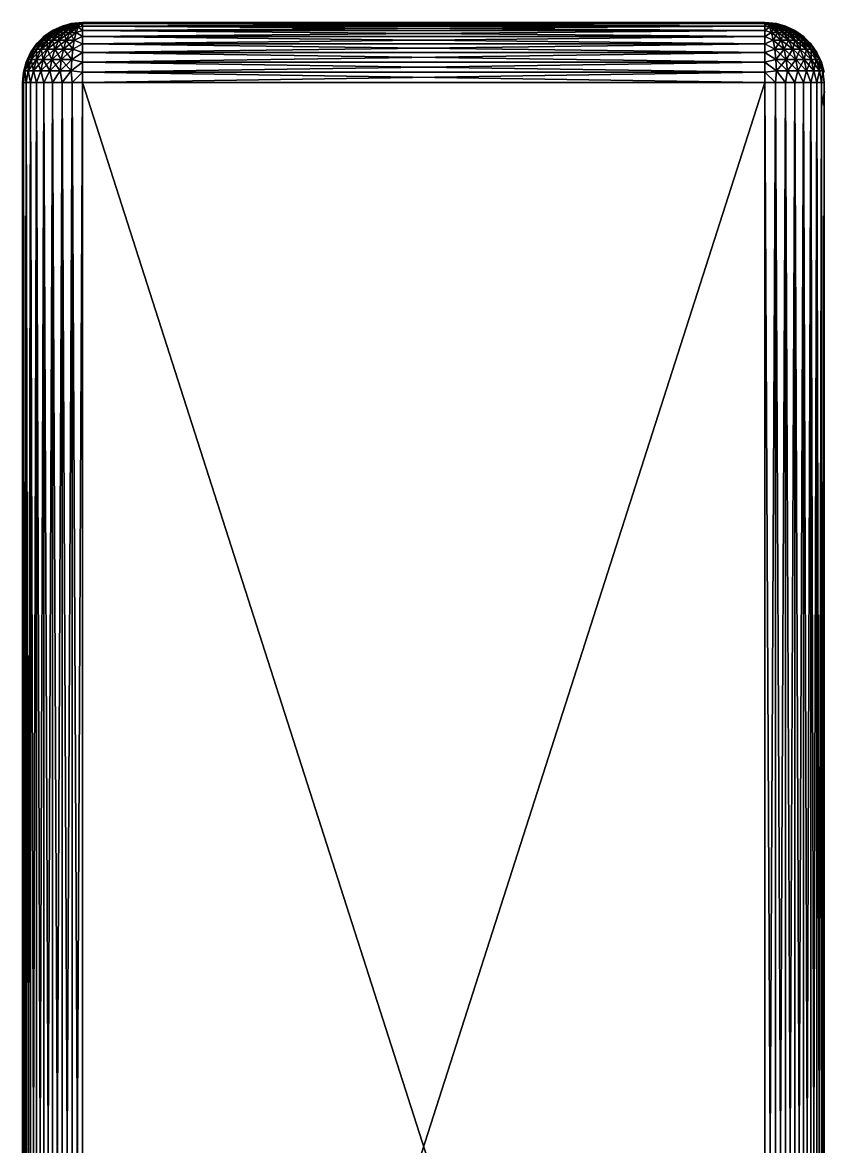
# Model space of a CAD drawing. Extents: x 0 to 3.4, y 0 to 2.1.
# Drawn here: x 0 to 0.745, y 1.05 to 2.1 of the extents above; entities that cross this region are included whole.
import ezdxf

# ---------------------------------------------------------------- set-up
doc = ezdxf.new("R2010")
doc.units = 0
doc.layers.add('Triangle_Set', color=253, linetype='CONTINUOUS')

msp = doc.modelspace()

# ---------------------------------------------------------------- meshes
at = {"layer": 'Triangle_Set', "color": 253}
mesh = msp.add_polyface(dxfattribs=at)
corners = [(0.05616, 2.1, -2.64384), (0.046408, 2.099147, -0.05616), (0.046408, 2.099147, -2.64384), (0.048413, 2.083551, -2.682788), (0.05616, 2.086861, -2.679939), (0.050073, 2.090535, -2.674441), (0.050073, 2.098921, -2.65295), (0.048413, 2.098921, -2.651587), (0.045414, 2.098921, -2.645977), (0.04705, 2.098921, -2.649927), (0.046038, 2.098921, -2.648033), (0.040963, 2.083551, -2.680528), (0.04422, 2.090535, -2.672666), (0.051967, 2.095725, -2.664919), (0.047936, 2.095725, -2.663696), (0.054023, 2.098921, -2.654586), (0.051967, 2.098921, -2.653962), (0.038826, 2.090535, -2.669783), (0.04422, 2.095725, -2.66171), (0.040963, 2.095725, -2.659037), (0.03829, 2.095725, -2.65578), (0.05616, 2.1, -0.05616), (0.045414, 2.098921, -0.054023), (0.050073, 2.090535, -0.025559), (0.05616, 2.086861, -0.020061), (0.048413, 2.083551, -0.017212), (0.046038, 2.098921, -0.051967), (0.04705, 2.098921, -0.050073), (0.048413, 2.098921, -0.048413), (0.050073, 2.098921, -0.04705), (0.03829, 2.095725, -0.04422), (0.040963, 2.095725, -0.040963), (0.04705, 2.075041, -0.010362), (0.040963, 2.083551, -0.019472), (0.04422, 2.090535, -0.027334), (0.04422, 2.095725, -0.03829), (0.047936, 2.095725, -0.036304), (0.051967, 2.098921, -0.046038), (0.051967, 2.095725, -0.035081), (0.054023, 2.098921, -0.045414)]
mesh.append_faces([[corners[k] for k in face] for face in [(0, 1, 2), (3, 4, 5), (6, 0, 7), (0, 2, 8), (7, 0, 9), (9, 0, 10), (10, 0, 8), (5, 11, 3), (11, 5, 12), (13, 12, 5), (12, 13, 14), (15, 14, 13), (14, 15, 16), (14, 17, 12), (17, 14, 18), (16, 18, 14), (18, 16, 6), (6, 19, 18), (19, 6, 7), (20, 7, 9), (1, 21, 22), (23, 24, 25), (22, 21, 26), (26, 21, 27), (27, 21, 28), (28, 21, 29), (30, 26, 27), (31, 27, 28), (32, 33, 25), (34, 35, 36), (28, 35, 31), (35, 28, 29), (29, 36, 35), (36, 29, 37), (34, 25, 33), (25, 34, 23), (36, 23, 34), (23, 36, 38), (37, 38, 36), (38, 37, 39)]], dxfattribs={"color": 253})
mesh = msp.add_polyface(dxfattribs=at)
corners = [(0.05616, 2.1, -0.05616), (0.05616, 2.1, -2.64384), (0.69384, 2.1, -2.64384), (0.69384, 2.1, -0.05616), (0.046408, 2.099147, -0.05616), (0.05616, 2.092476, -2.67192), (0.05616, 2.096613, -2.663048), (0.051967, 2.095725, -2.664919), (0.05616, 2.099147, -2.653592), (0.054023, 2.098921, -2.654586), (0.05616, 2.079939, -2.686861), (0.05616, 2.086861, -2.679939), (0.048413, 2.083551, -2.682788), (0.050073, 2.090535, -2.674441), (0.051967, 2.098921, -2.653962), (0.050073, 2.098921, -2.65295), (0.048413, 2.083551, -0.017212), (0.05616, 2.086861, -0.020061), (0.05616, 2.079939, -0.013139), (0.05616, 2.092476, -0.02808), (0.050073, 2.090535, -0.025559), (0.054023, 2.098921, -0.045414), (0.05616, 2.096613, -0.036952), (0.051967, 2.095725, -0.035081), (0.05616, 2.099147, -0.046408), (0.050073, 2.098921, -0.04705), (0.051967, 2.098921, -0.046038), (0.69384, 2.086861, -2.679939), (0.69384, 2.099147, -2.653592), (0.69384, 2.092476, -2.67192), (0.69384, 2.096613, -2.663048), (0.69384, 2.079939, -2.686861), (0.69384, 2.099147, -0.046408), (0.69384, 2.096613, -0.036952), (0.69384, 2.092476, -0.02808), (0.69384, 2.086861, -0.020061), (0.69384, 2.079939, -0.013139)]
mesh.append_faces([[corners[k] for k in face] for face in [(0, 1, 2), (0, 2, 3), (4, 1, 0), (5, 6, 7), (8, 1, 9), (10, 11, 12), (11, 5, 13), (6, 8, 9), (13, 5, 7), (7, 6, 9), (9, 1, 14), (14, 1, 15), (16, 17, 18), (19, 17, 20), (21, 22, 23), (22, 19, 23), (23, 19, 20), (0, 24, 21), (25, 0, 26), (24, 22, 21), (26, 0, 21), (11, 10, 27), (6, 28, 8), (8, 2, 1), (5, 11, 29), (6, 5, 30), (2, 8, 28), (28, 6, 30), (30, 5, 29), (29, 11, 27), (27, 10, 31), (24, 0, 32), (22, 24, 33), (19, 22, 34), (17, 19, 35), (18, 17, 36), (36, 17, 35), (35, 19, 34), (34, 22, 33), (33, 24, 32), (32, 0, 3)]], dxfattribs={"color": 253})
mesh = msp.add_polyface(dxfattribs=at)
corners = [(0.69384, 2.1, -2.64384), (0.703592, 2.099147, -2.64384), (0.69384, 2.1, -0.05616), (0.703592, 2.099147, -0.05616), (0.69384, 2.096613, -2.663048), (0.698033, 2.095725, -2.664919), (0.695977, 2.098921, -2.654586), (0.69384, 2.092476, -2.67192), (0.704586, 2.098921, -2.645977), (0.699927, 2.090535, -2.674441), (0.703962, 2.098921, -2.648033), (0.70295, 2.098921, -2.649927), (0.701587, 2.098921, -2.651587), (0.69384, 2.099147, -2.653592), (0.699927, 2.098921, -2.65295), (0.698033, 2.098921, -2.653962), (0.709037, 2.095725, -2.659037), (0.70578, 2.095725, -2.66171), (0.702064, 2.095725, -2.663696), (0.69384, 2.092476, -0.02808), (0.69384, 2.096613, -0.036952), (0.698033, 2.095725, -0.035081), (0.69384, 2.099147, -0.046408), (0.695977, 2.098921, -0.045414), (0.699927, 2.090535, -0.025559), (0.698033, 2.098921, -0.046038), (0.699927, 2.098921, -0.04705), (0.701587, 2.098921, -0.048413), (0.704586, 2.098921, -0.054023), (0.70295, 2.098921, -0.050073), (0.703962, 2.098921, -0.051967), (0.70578, 2.090535, -0.027334), (0.702064, 2.095725, -0.036304), (0.70578, 2.095725, -0.03829), (0.709037, 2.095725, -0.040963)]
mesh.append_faces([[corners[k] for k in face] for face in [(0, 1, 2), (2, 1, 3), (4, 5, 6), (4, 7, 5), (1, 0, 8), (5, 7, 9), (8, 0, 10), (10, 0, 11), (11, 0, 12), (0, 13, 6), (12, 0, 14), (14, 0, 15), (13, 4, 6), (15, 0, 6), (16, 11, 12), (17, 12, 14), (14, 18, 17), (18, 14, 15), (9, 18, 5), (15, 5, 18), (5, 15, 6), (19, 20, 21), (22, 2, 23), (20, 22, 23), (24, 19, 21), (21, 20, 23), (23, 2, 25), (25, 2, 26), (26, 2, 27), (2, 3, 28), (27, 2, 29), (29, 2, 30), (30, 2, 28), (21, 31, 24), (31, 21, 32), (23, 32, 21), (32, 23, 25), (25, 33, 32), (33, 25, 26), (34, 26, 27)]], dxfattribs={"color": 253})
mesh = msp.add_polyface(dxfattribs=at)
corners = [(0.036952, 2.096613, -2.64384), (0.02808, 2.092476, -0.05616), (0.02808, 2.092476, -2.64384), (0.020061, 2.086861, -0.05616), (0.020061, 2.086861, -2.64384), (0.013139, 2.079939, -0.05616), (0.013139, 2.079939, -2.64384), (0.017212, 2.083551, -2.651587), (0.025559, 2.090535, -2.649927), (0.035081, 2.095725, -2.648033), (0.023141, 2.075041, -2.676859), (0.034098, 2.083551, -2.676859), (0.02808, 2.083551, -2.67192), (0.017334, 2.075041, -2.669783), (0.023141, 2.083551, -2.665902), (0.013019, 2.075041, -2.66171), (0.019472, 2.083551, -2.659037), (0.010362, 2.075041, -2.65295), (0.034098, 2.090535, -2.665902), (0.030217, 2.090535, -2.661174), (0.027334, 2.090535, -2.65578), (0.03829, 2.095725, -2.65578), (0.036304, 2.095725, -2.652064), (0.017212, 2.083551, -0.048413), (0.025559, 2.090535, -0.050073), (0.010362, 2.075041, -0.04705), (0.035081, 2.095725, -0.051967), (0.013019, 2.075041, -0.03829), (0.019472, 2.083551, -0.040963), (0.017334, 2.075041, -0.030217), (0.023141, 2.083551, -0.034098), (0.023141, 2.075041, -0.023141), (0.02808, 2.083551, -0.02808), (0.027334, 2.090535, -0.04422), (0.030217, 2.090535, -0.038826), (0.036304, 2.095725, -0.047936), (0.034098, 2.090535, -0.034098), (0.030217, 2.075041, -0.017334), (0.034098, 2.083551, -0.023141)]
mesh.append_faces([[corners[k] for k in face] for face in [(0, 1, 2), (2, 3, 4), (4, 5, 6), (5, 4, 3), (3, 2, 1), (7, 4, 6), (2, 4, 8), (9, 2, 8), (8, 4, 7), (10, 11, 12), (13, 12, 14), (15, 14, 16), (17, 16, 7), (18, 14, 12), (14, 18, 19), (19, 16, 14), (16, 19, 20), (21, 20, 19), (20, 7, 16), (7, 20, 8), (22, 8, 20), (8, 22, 9), (5, 3, 23), (3, 1, 24), (25, 5, 23), (23, 3, 24), (24, 1, 26), (27, 23, 28), (29, 28, 30), (31, 30, 32), (24, 28, 23), (28, 24, 33), (26, 33, 24), (33, 30, 28), (30, 33, 34), (35, 34, 33), (34, 32, 30), (32, 34, 36), (37, 32, 38), (36, 38, 32)]], dxfattribs={"color": 253})
mesh = msp.add_polyface(dxfattribs=at)
corners = [(0.046408, 2.099147, -2.64384), (0.036952, 2.096613, -0.05616), (0.036952, 2.096613, -2.64384), (0.02808, 2.092476, -0.05616), (0.046408, 2.099147, -0.05616), (0.045414, 2.098921, -2.645977), (0.035081, 2.095725, -2.648033), (0.02808, 2.092476, -2.64384), (0.03829, 2.075041, -2.686981), (0.048413, 2.083551, -2.682788), (0.040963, 2.083551, -2.680528), (0.030217, 2.075041, -2.682666), (0.034098, 2.083551, -2.676859), (0.04422, 2.090535, -2.672666), (0.038826, 2.090535, -2.669783), (0.02808, 2.083551, -2.67192), (0.034098, 2.090535, -2.665902), (0.04422, 2.095725, -2.66171), (0.040963, 2.095725, -2.659037), (0.030217, 2.090535, -2.661174), (0.03829, 2.095725, -2.65578), (0.027334, 2.090535, -2.65578), (0.036304, 2.095725, -2.652064), (0.048413, 2.098921, -2.651587), (0.04705, 2.098921, -2.649927), (0.046038, 2.098921, -2.648033), (0.035081, 2.095725, -0.051967), (0.045414, 2.098921, -0.054023), (0.027334, 2.090535, -0.04422), (0.036304, 2.095725, -0.047936), (0.046038, 2.098921, -0.051967), (0.030217, 2.090535, -0.038826), (0.03829, 2.095725, -0.04422), (0.034098, 2.090535, -0.034098), (0.040963, 2.095725, -0.040963), (0.04705, 2.098921, -0.050073), (0.03829, 2.075041, -0.013019), (0.034098, 2.083551, -0.023141), (0.040963, 2.083551, -0.019472), (0.038826, 2.090535, -0.030217), (0.04422, 2.095725, -0.03829), (0.04422, 2.090535, -0.027334)]
mesh.append_faces([[corners[k] for k in face] for face in [(0, 1, 2), (3, 2, 1), (1, 0, 4), (5, 2, 6), (2, 7, 6), (0, 2, 5), (8, 9, 10), (11, 10, 12), (13, 12, 10), (12, 13, 14), (14, 15, 12), (15, 14, 16), (17, 16, 14), (16, 17, 18), (18, 19, 16), (19, 18, 20), (21, 20, 22), (23, 20, 18), (24, 22, 20), (22, 24, 25), (25, 6, 22), (6, 25, 5), (3, 1, 26), (1, 4, 27), (26, 1, 27), (28, 26, 29), (27, 29, 26), (29, 27, 30), (31, 29, 32), (32, 33, 31), (33, 32, 34), (30, 32, 29), (35, 34, 32), (36, 37, 38), (37, 33, 39), (34, 39, 33), (39, 34, 40), (39, 38, 37), (38, 39, 41), (40, 41, 39)]], dxfattribs={"color": 253})
mesh = msp.add_polyface(dxfattribs=at)
corners = [(0.69384, 2.079939, -2.686861), (0.69384, 2.07192, -2.692476), (0.70295, 2.075041, -2.689638), (0.701587, 2.083551, -2.682788), (0.69384, 2.086861, -2.679939), (0.69384, 2.092476, -2.67192), (0.699927, 2.090535, -2.674441), (0.713696, 2.095725, -2.652064), (0.719783, 2.090535, -2.661174), (0.722666, 2.090535, -2.65578), (0.72192, 2.083551, -2.67192), (0.715902, 2.090535, -2.665902), (0.71171, 2.095725, -2.65578), (0.719783, 2.075041, -2.682666), (0.715902, 2.083551, -2.676859), (0.71171, 2.075041, -2.686981), (0.709037, 2.083551, -2.680528), (0.703962, 2.065332, -2.694728), (0.711174, 2.090535, -2.669783), (0.709037, 2.095725, -2.659037), (0.70578, 2.090535, -2.672666), (0.70578, 2.095725, -2.66171), (0.702064, 2.095725, -2.663696), (0.69384, 2.07192, -0.007524), (0.69384, 2.079939, -0.013139), (0.70295, 2.075041, -0.010362), (0.69384, 2.086861, -0.020061), (0.701587, 2.083551, -0.017212), (0.69384, 2.092476, -0.02808), (0.699927, 2.090535, -0.025559), (0.713696, 2.065332, -0.008224), (0.71171, 2.075041, -0.013019), (0.709037, 2.083551, -0.019472), (0.722666, 2.065332, -0.013019), (0.719783, 2.075041, -0.017334), (0.715902, 2.083551, -0.023141), (0.70578, 2.090535, -0.027334), (0.711174, 2.090535, -0.030217), (0.72192, 2.083551, -0.02808), (0.715902, 2.090535, -0.034098)]
mesh.append_faces([[corners[k] for k in face] for face in [(0, 1, 2), (3, 4, 0), (5, 4, 6), (6, 4, 3), (3, 0, 2), (7, 8, 9), (10, 8, 11), (12, 11, 8), (13, 10, 14), (14, 15, 13), (15, 14, 16), (17, 15, 2), (16, 2, 15), (2, 16, 3), (11, 14, 10), (14, 11, 18), (19, 18, 11), (18, 16, 14), (16, 18, 20), (21, 20, 18), (20, 3, 16), (3, 20, 6), (22, 6, 20), (23, 24, 25), (24, 26, 27), (26, 28, 29), (25, 24, 27), (27, 26, 29), (30, 25, 31), (27, 31, 25), (31, 27, 32), (33, 31, 34), (32, 34, 31), (34, 32, 35), (29, 32, 27), (32, 29, 36), (36, 35, 32), (35, 36, 37), (37, 38, 35), (38, 37, 39)]], dxfattribs={"color": 253})
mesh = msp.add_polyface(dxfattribs=at)
corners = [(0.713048, 2.096613, -2.64384), (0.72192, 2.092476, -2.64384), (0.713048, 2.096613, -0.05616), (0.703592, 2.099147, -2.64384), (0.703592, 2.099147, -0.05616), (0.72192, 2.092476, -0.05616), (0.714919, 2.095725, -2.648033), (0.704586, 2.098921, -2.645977), (0.724441, 2.090535, -2.649927), (0.722666, 2.090535, -2.65578), (0.713696, 2.095725, -2.652064), (0.703962, 2.098921, -2.648033), (0.719783, 2.090535, -2.661174), (0.71171, 2.095725, -2.65578), (0.715902, 2.090535, -2.665902), (0.709037, 2.095725, -2.659037), (0.70295, 2.098921, -2.649927), (0.711174, 2.090535, -2.669783), (0.70578, 2.095725, -2.66171), (0.70578, 2.090535, -2.672666), (0.702064, 2.095725, -2.663696), (0.701587, 2.098921, -2.651587), (0.704586, 2.098921, -0.054023), (0.714919, 2.095725, -0.051967), (0.724441, 2.090535, -0.050073), (0.702064, 2.095725, -0.036304), (0.711174, 2.090535, -0.030217), (0.70578, 2.090535, -0.027334), (0.70578, 2.095725, -0.03829), (0.715902, 2.090535, -0.034098), (0.709037, 2.095725, -0.040963), (0.699927, 2.098921, -0.04705), (0.719783, 2.090535, -0.038826), (0.71171, 2.095725, -0.04422), (0.722666, 2.090535, -0.04422), (0.713696, 2.095725, -0.047936), (0.701587, 2.098921, -0.048413), (0.70295, 2.098921, -0.050073), (0.703962, 2.098921, -0.051967)]
mesh.append_faces([[corners[k] for k in face] for face in [(0, 1, 2), (3, 0, 4), (4, 0, 2), (2, 1, 5), (1, 0, 6), (0, 3, 7), (8, 1, 6), (6, 0, 7), (9, 6, 10), (7, 10, 6), (10, 7, 11), (12, 10, 13), (14, 13, 15), (11, 13, 10), (13, 11, 16), (16, 15, 13), (17, 15, 18), (19, 18, 20), (21, 18, 15), (22, 2, 23), (2, 5, 23), (23, 5, 24), (4, 2, 22), (25, 26, 27), (26, 25, 28), (28, 29, 26), (29, 28, 30), (31, 30, 28), (30, 32, 29), (32, 30, 33), (33, 34, 32), (34, 33, 35), (36, 33, 30), (33, 36, 37), (37, 35, 33), (35, 37, 38), (35, 24, 34), (24, 35, 23), (38, 23, 35), (23, 38, 22)]], dxfattribs={"color": 253})
mesh = msp.add_polyface(dxfattribs=at)
corners = [(0.736861, 2.079939, -2.64384), (0.742476, 2.07192, -2.64384), (0.736861, 2.079939, -0.05616), (0.729939, 2.086861, -2.64384), (0.729939, 2.086861, -0.05616), (0.72192, 2.092476, -2.64384), (0.72192, 2.092476, -0.05616), (0.732788, 2.083551, -2.651587), (0.724441, 2.090535, -2.649927), (0.739638, 2.075041, -2.65295), (0.736981, 2.075041, -2.66171), (0.730528, 2.083551, -2.659037), (0.732666, 2.075041, -2.669783), (0.726859, 2.083551, -2.665902), (0.726859, 2.075041, -2.676859), (0.72192, 2.083551, -2.67192), (0.722666, 2.090535, -2.65578), (0.714919, 2.095725, -2.648033), (0.719783, 2.090535, -2.661174), (0.719783, 2.075041, -2.682666), (0.732788, 2.083551, -0.048413), (0.724441, 2.090535, -0.050073), (0.739638, 2.075041, -0.04705), (0.715902, 2.083551, -0.023141), (0.726859, 2.075041, -0.023141), (0.719783, 2.075041, -0.017334), (0.72192, 2.083551, -0.02808), (0.732666, 2.075041, -0.030217), (0.726859, 2.083551, -0.034098), (0.736981, 2.075041, -0.03829), (0.730528, 2.083551, -0.040963), (0.715902, 2.090535, -0.034098), (0.719783, 2.090535, -0.038826), (0.722666, 2.090535, -0.04422)]
mesh.append_faces([[corners[k] for k in face] for face in [(0, 1, 2), (3, 0, 4), (5, 3, 6), (6, 3, 4), (4, 0, 2), (0, 3, 7), (3, 5, 8), (9, 0, 7), (7, 3, 8), (7, 10, 9), (10, 7, 11), (11, 12, 10), (12, 11, 13), (13, 14, 12), (14, 13, 15), (8, 11, 7), (11, 8, 16), (17, 16, 8), (16, 13, 11), (13, 16, 18), (18, 15, 13), (15, 19, 14), (20, 4, 2), (6, 4, 21), (21, 4, 20), (20, 2, 22), (23, 24, 25), (24, 23, 26), (26, 27, 24), (27, 26, 28), (28, 29, 27), (29, 28, 30), (30, 22, 29), (22, 30, 20), (31, 28, 26), (28, 31, 32), (32, 30, 28), (30, 32, 33), (33, 20, 30), (20, 33, 21)]], dxfattribs={"color": 253})
mesh = msp.add_polyface(dxfattribs=at)
corners = [(0.013139, 2.079939, -2.64384), (0.007524, 2.07192, -0.05616), (0.007524, 2.07192, -2.64384), (0.003387, 2.063048, -0.05616), (0.003387, 2.063048, -2.64384), (0.013139, 2.079939, -0.05616), (0.010362, 2.075041, -2.65295), (0.005272, 2.065332, -2.653962), (0.017212, 2.083551, -2.651587), (0.002137, 2.054796, -2.654586), (0.017212, 2.054796, -2.682788), (0.027334, 2.065332, -2.686981), (0.019472, 2.065332, -2.680528), (0.010362, 2.054796, -2.674441), (0.013019, 2.065332, -2.672666), (0.005272, 2.054796, -2.664919), (0.008224, 2.065332, -2.663696), (0.023141, 2.075041, -2.676859), (0.017334, 2.075041, -2.669783), (0.02808, 2.083551, -2.67192), (0.013019, 2.075041, -2.66171), (0.023141, 2.083551, -2.665902), (0.019472, 2.083551, -2.659037), (0.005272, 2.065332, -0.046038), (0.010362, 2.075041, -0.04705), (0.002137, 2.054796, -0.045414), (0.005272, 2.054796, -0.035081), (0.008224, 2.065332, -0.036304), (0.013019, 2.075041, -0.03829), (0.017212, 2.083551, -0.048413), (0.010362, 2.054796, -0.025559), (0.013019, 2.065332, -0.027334), (0.017212, 2.054796, -0.017212), (0.019472, 2.065332, -0.019472), (0.017334, 2.075041, -0.030217), (0.019472, 2.083551, -0.040963), (0.023141, 2.075041, -0.023141), (0.023141, 2.083551, -0.034098), (0.025559, 2.054796, -0.010362), (0.027334, 2.065332, -0.013019)]
mesh.append_faces([[corners[k] for k in face] for face in [(0, 1, 2), (2, 3, 4), (3, 2, 1), (1, 0, 5), (0, 2, 6), (2, 4, 7), (8, 0, 6), (6, 2, 7), (7, 4, 9), (10, 11, 12), (13, 12, 14), (15, 14, 16), (17, 14, 12), (14, 17, 18), (19, 18, 17), (18, 16, 14), (16, 18, 20), (21, 20, 18), (9, 16, 7), (20, 7, 16), (7, 20, 6), (22, 6, 20), (3, 1, 23), (1, 5, 24), (23, 1, 24), (25, 3, 23), (26, 23, 27), (24, 27, 23), (27, 24, 28), (29, 28, 24), (30, 27, 31), (32, 31, 33), (28, 31, 27), (31, 28, 34), (35, 34, 28), (34, 33, 31), (33, 34, 36), (37, 36, 34), (38, 33, 39), (36, 39, 33)]], dxfattribs={"color": 253})
mesh = msp.add_polyface(dxfattribs=at)
corners = [(0.045414, 2.054796, -2.697863), (0.05616, 2.063048, -2.696613), (0.046038, 2.065332, -2.694728), (0.05616, 2.07192, -2.692476), (0.04705, 2.075041, -2.689638), (0.05616, 2.079939, -2.686861), (0.048413, 2.083551, -2.682788), (0.035081, 2.054796, -2.694728), (0.036304, 2.065332, -2.691776), (0.03829, 2.075041, -2.686981), (0.025559, 2.054796, -2.689638), (0.027334, 2.065332, -2.686981), (0.030217, 2.075041, -2.682666), (0.040963, 2.083551, -2.680528), (0.019472, 2.065332, -2.680528), (0.023141, 2.075041, -2.676859), (0.034098, 2.083551, -2.676859), (0.05616, 2.07192, -0.007524), (0.05616, 2.063048, -0.003387), (0.046038, 2.065332, -0.005272), (0.05616, 2.079939, -0.013139), (0.04705, 2.075041, -0.010362), (0.045414, 2.054796, -0.002137), (0.048413, 2.083551, -0.017212), (0.035081, 2.054796, -0.005272), (0.027334, 2.065332, -0.013019), (0.036304, 2.065332, -0.008224), (0.023141, 2.075041, -0.023141), (0.030217, 2.075041, -0.017334), (0.02808, 2.083551, -0.02808), (0.03829, 2.075041, -0.013019), (0.034098, 2.083551, -0.023141), (0.040963, 2.083551, -0.019472), (0.69384, 2.07192, -2.692476), (0.69384, 2.079939, -2.686861), (0.69384, 2.063048, -2.696613), (0.69384, 2.07192, -0.007524), (0.69384, 2.063048, -0.003387), (0.69384, 2.053592, -0.000853), (0.69384, 2.079939, -0.013139)]
mesh.append_faces([[corners[k] for k in face] for face in [(0, 1, 2), (2, 3, 4), (3, 5, 4), (1, 3, 2), (4, 5, 6), (7, 2, 8), (4, 8, 2), (8, 4, 9), (6, 9, 4), (10, 8, 11), (9, 11, 8), (11, 9, 12), (13, 12, 9), (12, 14, 11), (14, 12, 15), (16, 15, 12), (17, 18, 19), (20, 17, 21), (19, 18, 22), (23, 20, 21), (21, 17, 19), (24, 25, 26), (25, 27, 28), (29, 28, 27), (28, 26, 25), (26, 28, 30), (31, 30, 28), (22, 26, 19), (30, 19, 26), (19, 30, 21), (32, 21, 30), (3, 1, 33), (5, 3, 34), (34, 3, 33), (33, 1, 35), (17, 20, 36), (18, 17, 37), (38, 18, 37), (37, 17, 36), (36, 20, 39)]], dxfattribs={"color": 253})
mesh = msp.add_polyface(dxfattribs=at)
corners = [(0.729939, 2.04384, -2.686861), (0.72192, 2.04384, -2.692476), (0.729939, 0.05616, -2.686861), (0.736861, 2.04384, -2.679939), (0.742476, 2.07192, -2.64384), (0.736861, 2.079939, -2.64384), (0.739638, 2.075041, -2.65295), (0.724441, 2.054796, -2.689638), (0.732788, 2.054796, -2.682788), (0.742476, 2.04384, -2.67192), (0.739638, 2.054796, -2.674441), (0.741776, 2.065332, -2.663696), (0.736981, 2.075041, -2.66171), (0.736981, 2.065332, -2.672666), (0.730528, 2.065332, -2.680528), (0.732666, 2.075041, -2.669783), (0.726859, 2.075041, -2.676859), (0.722666, 2.065332, -2.686981), (0.714919, 2.054796, -2.694728), (0.719783, 2.075041, -2.682666), (0.736861, 2.079939, -0.05616), (0.742476, 2.07192, -0.05616), (0.739638, 2.075041, -0.04705), (0.736861, 2.04384, -0.020061), (0.729939, 2.04384, -0.013139), (0.732788, 2.054796, -0.017212), (0.72192, 2.04384, -0.007524), (0.724441, 2.054796, -0.010362), (0.739638, 2.054796, -0.025559), (0.722666, 2.065332, -0.013019), (0.730528, 2.065332, -0.019472), (0.719783, 2.075041, -0.017334), (0.726859, 2.075041, -0.023141), (0.736981, 2.065332, -0.027334), (0.732666, 2.075041, -0.030217), (0.741776, 2.065332, -0.036304), (0.736981, 2.075041, -0.03829), (0.742476, 2.04384, -0.02808), (0.736861, 0.05616, -0.020061), (0.72192, 0.05616, -0.007524), (0.729939, 0.05616, -0.013139)]
mesh.append_faces([[corners[k] for k in face] for face in [(0, 1, 2), (0, 2, 3), (4, 5, 6), (1, 0, 7), (0, 3, 8), (3, 9, 10), (7, 0, 8), (8, 3, 10), (11, 6, 12), (10, 11, 13), (13, 8, 10), (8, 13, 14), (12, 13, 11), (13, 12, 15), (15, 14, 13), (14, 15, 16), (14, 7, 8), (7, 14, 17), (17, 18, 7), (16, 17, 14), (17, 16, 19), (20, 21, 22), (23, 24, 25), (24, 26, 27), (28, 23, 25), (25, 24, 27), (29, 25, 27), (25, 29, 30), (31, 30, 29), (30, 31, 32), (30, 28, 25), (28, 30, 33), (32, 33, 30), (33, 32, 34), (34, 35, 33), (35, 34, 36), (23, 37, 38), (26, 24, 39), (23, 38, 24), (40, 24, 38)]], dxfattribs={"color": 253})
mesh = msp.add_polyface(dxfattribs=at)
corners = [(0.749381, 2.035524, -0.064476), (0.747537, 2.027391, -0.072609), (0.748685, 2.02248, -0.068241), (0.742476, 2.04384, -2.67192), (0.736861, 2.04384, -2.679939), (0.742476, 0.05616, -2.67192), (0.746613, 2.04384, -2.663048), (0.746613, 0.05616, -2.663048), (0.749147, 2.04384, -2.653592), (0.747537, 2.027391, -2.627391), (0.749381, 2.035524, -2.635524), (0.748354, 2.024193, -2.630345), (0.748354, 2.030345, -0.075807), (0.742476, 2.07192, -2.64384), (0.746613, 2.063048, -2.64384), (0.742476, 2.07192, -0.05616), (0.736861, 2.079939, -0.05616), (0.746613, 2.063048, -0.05616), (0.749147, 2.053592, -0.05616), (0.749147, 2.053592, -2.64384), (0.744728, 2.065332, -2.653962), (0.739638, 2.075041, -2.65295), (0.744728, 2.054796, -2.664919), (0.747863, 2.054796, -2.654586), (0.739638, 2.054796, -2.674441), (0.741776, 2.065332, -2.663696), (0.747863, 2.054796, -0.045414), (0.746613, 2.04384, -0.036952), (0.744728, 2.054796, -0.035081), (0.744728, 2.065332, -0.046038), (0.742476, 2.04384, -0.02808), (0.739638, 2.054796, -0.025559), (0.736861, 2.04384, -0.020061), (0.739638, 2.075041, -0.04705), (0.749147, 2.04384, -0.046408), (0.736981, 2.065332, -0.027334), (0.741776, 2.065332, -0.036304), (0.736981, 2.075041, -0.03829), (0.742476, 0.05616, -0.02808), (0.749147, 0.05616, -0.046408)]
mesh.append_faces([[corners[k] for k in face] for face in [(0, 1, 2), (3, 4, 5), (6, 3, 7), (6, 7, 8), (9, 10, 11), (12, 1, 0), (13, 14, 15), (16, 13, 15), (15, 14, 17), (17, 14, 18), (14, 19, 18), (14, 13, 20), (20, 13, 21), (3, 6, 22), (23, 14, 20), (6, 8, 23), (24, 3, 22), (19, 14, 23), (22, 6, 23), (20, 22, 23), (22, 20, 25), (21, 25, 20), (25, 24, 22), (26, 27, 28), (15, 17, 29), (29, 17, 26), (28, 30, 31), (30, 32, 31), (17, 18, 26), (33, 15, 29), (27, 30, 28), (34, 27, 26), (35, 28, 31), (28, 35, 36), (36, 26, 28), (26, 36, 29), (37, 29, 36), (29, 37, 33), (30, 27, 38), (27, 34, 39)]], dxfattribs={"color": 253})
mesh = msp.add_polyface(dxfattribs=at)
corners = [(0.703592, 2.04384, -2.699147), (0.69384, 2.04384, -2.7), (0.703592, 0.05616, -2.699147), (0.713048, 2.04384, -2.696613), (0.713048, 0.05616, -2.696613), (0.72192, 2.04384, -2.692476), (0.72192, 0.05616, -2.692476), (0.704586, 2.054796, -2.697863), (0.69384, 2.053592, -2.699147), (0.714919, 2.054796, -2.694728), (0.69384, 2.07192, -2.692476), (0.69384, 2.063048, -2.696613), (0.703962, 2.065332, -2.694728), (0.724441, 2.054796, -2.689638), (0.70295, 2.075041, -2.689638), (0.722666, 2.065332, -2.686981), (0.713696, 2.065332, -2.691776), (0.719783, 2.075041, -2.682666), (0.71171, 2.075041, -2.686981), (0.69384, 2.063048, -0.003387), (0.69384, 2.07192, -0.007524), (0.703962, 2.065332, -0.005272), (0.69384, 2.04384), (0.69384, 2.053592, -0.000853), (0.703592, 2.04384, -0.000853), (0.704586, 2.054796, -0.002137), (0.70295, 2.075041, -0.010362), (0.72192, 2.04384, -0.007524), (0.713048, 2.04384, -0.003387), (0.714919, 2.054796, -0.005272), (0.724441, 2.054796, -0.010362), (0.713696, 2.065332, -0.008224), (0.722666, 2.065332, -0.013019), (0.71171, 2.075041, -0.013019), (0.713048, 0.05616, -0.003387), (0.703592, 0.05616, -0.000853), (0.69384, 0.05616), (0.72192, 0.05616, -0.007524)]
mesh.append_faces([[corners[k] for k in face] for face in [(0, 1, 2), (3, 0, 4), (5, 3, 6), (7, 8, 0), (7, 3, 9), (10, 11, 12), (8, 1, 0), (12, 11, 7), (9, 5, 13), (11, 8, 7), (14, 10, 12), (3, 5, 9), (0, 3, 7), (9, 15, 16), (17, 16, 15), (16, 17, 18), (16, 7, 9), (7, 16, 12), (18, 12, 16), (19, 20, 21), (22, 23, 24), (24, 23, 25), (21, 20, 26), (27, 28, 29), (25, 19, 21), (28, 24, 25), (30, 27, 29), (23, 19, 25), (29, 28, 25), (21, 29, 25), (29, 21, 31), (26, 31, 21), (31, 30, 29), (30, 31, 32), (33, 32, 31), (28, 27, 34), (24, 28, 35), (22, 24, 36), (35, 28, 34), (34, 27, 37)]], dxfattribs={"color": 253})
mesh = msp.add_polyface(dxfattribs=at)
corners = [(0.003387, 2.063048, -2.64384), (0.000853, 2.053592, -0.05616), (0.000853, 2.053592, -2.64384), (0, 2.04384, -0.05616), (0.003387, 2.063048, -0.05616), (0.045414, 2.054796, -2.697863), (0.046408, 2.04384, -2.699147), (0.05616, 2.053592, -2.699147), (0.000853, 2.04384, -2.653592), (0.002137, 2.054796, -2.654586), (0.005272, 2.054796, -2.664919), (0.007524, 2.04384, -2.67192), (0.010362, 2.054796, -2.674441), (0.035081, 2.054796, -2.694728), (0.036952, 2.04384, -2.696613), (0.003387, 2.04384, -2.663048), (0.013139, 2.04384, -2.679939), (0.017212, 2.054796, -2.682788), (0.020061, 2.04384, -2.686861), (0.025559, 2.054796, -2.689638), (0.02808, 2.04384, -2.692476), (0.05616, 2.063048, -2.696613), (0.046038, 2.065332, -2.694728), (0.036304, 2.065332, -2.691776), (0.027334, 2.065332, -2.686981), (0.019472, 2.065332, -2.680528), (0.013019, 2.065332, -2.672666), (0.008224, 2.065332, -2.663696), (0.045414, 2.054796, -0.002137), (0.05616, 2.053592, -0.000853), (0.046408, 2.04384, -0.000853), (0.036952, 2.04384, -0.003387), (0.035081, 2.054796, -0.005272), (0.000853, 2.04384, -0.046408), (0.002137, 2.054796, -0.045414), (0.02808, 2.04384, -0.007524), (0.025559, 2.054796, -0.010362), (0.05616, 2.063048, -0.003387), (0.020061, 2.04384, -0.013139), (0.017212, 2.054796, -0.017212), (0.013139, 2.04384, -0.020061), (0.010362, 2.054796, -0.025559), (0.007524, 2.04384, -0.02808), (0.005272, 2.054796, -0.035081), (0.003387, 2.04384, -0.036952), (0.005272, 2.065332, -0.046038), (0.008224, 2.065332, -0.036304), (0.013019, 2.065332, -0.027334), (0.019472, 2.065332, -0.019472), (0.027334, 2.065332, -0.013019), (0.036304, 2.065332, -0.008224), (0.05616, 2.04384, -2.7), (0.69384, 2.053592, -2.699147), (0.69384, 2.063048, -2.696613), (0.69384, 2.053592, -0.000853), (0.69384, 2.04384)]
mesh.append_faces([[corners[k] for k in face] for face in [(0, 1, 2), (3, 2, 1), (1, 0, 4), (5, 6, 7), (2, 8, 9), (10, 11, 12), (13, 14, 5), (9, 15, 10), (0, 2, 9), (12, 16, 17), (17, 18, 19), (19, 20, 13), (7, 21, 5), (22, 13, 5), (23, 19, 13), (24, 17, 19), (25, 12, 17), (26, 10, 12), (27, 9, 10), (28, 29, 30), (28, 31, 32), (33, 1, 34), (32, 35, 36), (37, 29, 28), (36, 38, 39), (39, 40, 41), (41, 42, 43), (1, 4, 34), (43, 44, 34), (45, 43, 34), (46, 41, 43), (47, 39, 41), (48, 36, 39), (49, 32, 36), (50, 28, 32), (7, 51, 52), (21, 7, 53), (53, 7, 52), (29, 37, 54), (55, 29, 54)]], dxfattribs={"color": 253})
mesh = msp.add_polyface(dxfattribs=at)
corners = [(0, 0.05616, -0.05616), (0, 2.04384, -2.64384), (0, 2.04384, -0.05616), (0.000853, 2.053592, -2.64384), (0.02808, 2.04384, -2.692476), (0.036952, 2.04384, -2.696613), (0.035081, 2.054796, -2.694728), (0.003387, 2.04384, -2.663048), (0.007524, 2.04384, -2.67192), (0.005272, 2.054796, -2.664919), (0.000853, 2.04384, -2.653592), (0.013139, 2.04384, -2.679939), (0.010362, 2.054796, -2.674441), (0.046408, 2.04384, -2.699147), (0.05616, 2.04384, -2.7), (0.05616, 2.053592, -2.699147), (0.002137, 2.054796, -2.654586), (0.020061, 2.04384, -2.686861), (0.017212, 2.054796, -2.682788), (0.025559, 2.054796, -2.689638), (0.045414, 2.054796, -2.697863), (0.05616, 2.053592, -0.000853), (0.05616, 2.04384), (0.046408, 2.04384, -0.000853), (0.000853, 2.053592, -0.05616), (0.000853, 2.04384, -0.046408), (0.02808, 2.04384, -0.007524), (0.020061, 2.04384, -0.013139), (0.025559, 2.054796, -0.010362), (0.036952, 2.04384, -0.003387), (0.035081, 2.054796, -0.005272), (0.045414, 2.054796, -0.002137), (0.013139, 2.04384, -0.020061), (0.017212, 2.054796, -0.017212), (0.007524, 2.04384, -0.02808), (0.010362, 2.054796, -0.025559), (0.003387, 2.04384, -0.036952), (0.005272, 2.054796, -0.035081), (0.002137, 2.054796, -0.045414), (0.69384, 2.053592, -2.699147), (0.69384, 2.04384, -2.7), (0.000853, 0.05616, -2.653592), (0.003387, 0.05616, -2.663048), (0.007524, 0.05616, -2.67192), (0.013139, 0.05616, -2.679939), (0.020061, 0.05616, -2.686861), (0.02808, 0.05616, -2.692476), (0.036952, 0.05616, -2.696613), (0.046408, 0.05616, -2.699147), (0.05616, 0.05616, -2.7), (0.046408, 0.05616, -0.000853), (0.036952, 0.05616, -0.003387), (0.02808, 0.05616, -0.007524), (0.020061, 0.05616, -0.013139), (0.013139, 0.05616, -0.020061), (0.007524, 0.05616, -0.02808), (0.003387, 0.05616, -0.036952), (0.000853, 0.05616, -0.046408), (0.69384, 2.04384)]
mesh.append_faces([[corners[k] for k in face] for face in [(0, 1, 2), (3, 2, 1), (4, 5, 6), (7, 8, 9), (1, 10, 3), (8, 11, 12), (13, 14, 15), (10, 7, 16), (11, 17, 18), (17, 4, 19), (5, 13, 20), (21, 22, 23), (2, 24, 25), (26, 27, 28), (29, 26, 30), (23, 29, 31), (27, 32, 33), (32, 34, 35), (34, 36, 37), (36, 25, 38), (39, 14, 40), (10, 1, 41), (7, 10, 42), (8, 7, 43), (11, 8, 44), (17, 11, 45), (4, 17, 46), (5, 4, 47), (13, 5, 48), (14, 13, 49), (22, 50, 23), (23, 51, 29), (29, 52, 26), (26, 53, 27), (27, 54, 32), (32, 55, 34), (34, 56, 36), (36, 57, 25), (25, 0, 2), (22, 21, 58)]], dxfattribs={"color": 253})
mesh = msp.add_polyface(dxfattribs=at)
corners = [(0.05616, 0.05616), (0.05616, 2.04384), (0.69384, 2.04384), (0.69384, 0.05616), (0.69384, 2.04384, -2.7), (0.05616, 2.04384, -2.7), (0.69384, 0.05616, -2.7), (0.05616, 0.05616, -2.7), (0, 0.05616, -2.64384), (0, 2.04384, -2.64384), (0, 0.05616, -0.05616), (0.046408, 2.04384, -2.699147), (0.046408, 0.05616, -2.699147), (0.036952, 2.04384, -2.696613), (0.036952, 0.05616, -2.696613), (0.02808, 2.04384, -2.692476), (0.02808, 0.05616, -2.692476), (0.020061, 2.04384, -2.686861), (0.020061, 0.05616, -2.686861), (0.013139, 2.04384, -2.679939), (0.013139, 0.05616, -2.679939), (0.007524, 2.04384, -2.67192), (0.007524, 0.05616, -2.67192), (0.003387, 2.04384, -2.663048), (0.003387, 0.05616, -2.663048), (0.000853, 2.04384, -2.653592), (0.000853, 0.05616, -2.653592), (0.000853, 0.046408, -0.05616), (0.000853, 2.04384, -0.046408), (0.000853, 0.05616, -0.046408), (0.003387, 2.04384, -0.036952), (0.003387, 0.05616, -0.036952), (0.007524, 2.04384, -0.02808), (0.007524, 0.05616, -0.02808), (0.013139, 2.04384, -0.020061), (0.013139, 0.05616, -0.020061), (0.020061, 2.04384, -0.013139), (0.020061, 0.05616, -0.013139), (0.02808, 2.04384, -0.007524), (0.02808, 0.05616, -0.007524), (0.036952, 2.04384, -0.003387), (0.036952, 0.05616, -0.003387), (0.046408, 2.04384, -0.000853), (0.046408, 0.05616, -0.000853), (0.000853, 0.046408, -2.64384), (0.05616, 0.046408, -2.699147), (0.045414, 0.045204, -2.697863), (0.017212, 0.045204, -2.682788), (0.010362, 0.045204, -2.674441), (0.005272, 0.045204, -2.664919), (0.035081, 0.045204, -0.005272), (0.005272, 0.045204, -0.035081), (0.010362, 0.045204, -0.025559), (0.045414, 0.045204, -0.002137), (0.05616, 0.046408, -0.000853), (0.002137, 0.045204, -0.045414), (0.017212, 0.045204, -0.017212), (0.025559, 0.045204, -0.010362)]
mesh.append_faces([[corners[k] for k in face] for face in [(0, 1, 2), (0, 2, 3), (4, 5, 6), (5, 7, 6), (8, 9, 10), (7, 11, 12), (12, 13, 14), (14, 15, 16), (16, 17, 18), (18, 19, 20), (20, 21, 22), (22, 23, 24), (24, 25, 26), (26, 9, 8), (27, 8, 10), (10, 28, 29), (29, 30, 31), (31, 32, 33), (33, 34, 35), (35, 36, 37), (37, 38, 39), (39, 40, 41), (41, 42, 43), (43, 1, 0), (8, 44, 26), (7, 12, 45), (12, 14, 46), (18, 20, 47), (20, 22, 48), (22, 24, 49), (39, 41, 50), (29, 27, 10), (31, 33, 51), (33, 35, 52), (41, 43, 53), (43, 0, 54), (29, 31, 55), (35, 37, 56), (37, 39, 57), (45, 6, 7)]], dxfattribs={"color": 253})
mesh = msp.add_polyface(dxfattribs=at)
corners = [(0.72192, 0.05616, -2.692476), (0.713048, 2.04384, -2.696613), (0.713048, 0.05616, -2.696613), (0.703592, 2.04384, -2.699147), (0.703592, 0.05616, -2.699147), (0.69384, 2.04384, -2.7), (0.69384, 0.05616, -2.7), (0.69384, 0.02808, -0.007524), (0.05616, 0.036952, -0.003387), (0.69384, 0.036952, -0.003387), (0.05616, 0.046408, -0.000853), (0.69384, 0.046408, -0.000853), (0.05616, 0.05616), (0.69384, 0.05616), (0.703592, 2.04384, -0.000853), (0.703592, 0.05616, -0.000853), (0.69384, 0.036952, -2.696613), (0.69384, 0.02808, -2.692476), (0.703962, 0.034668, -2.694728), (0.704586, 0.045204, -2.697863), (0.69384, 0.046408, -2.699147), (0.70295, 0.024959, -2.689638), (0.714919, 0.045204, -2.694728), (0.724441, 0.045204, -2.689638), (0.71171, 0.024959, -2.686981), (0.722666, 0.034668, -2.686981), (0.713696, 0.034668, -2.691776), (0.703962, 0.034668, -0.005272), (0.704586, 0.045204, -0.002137), (0.714919, 0.045204, -0.005272), (0.72192, 0.05616, -0.007524), (0.724441, 0.045204, -0.010362), (0.713048, 0.05616, -0.003387), (0.70295, 0.024959, -0.010362), (0.71171, 0.024959, -0.013019), (0.713696, 0.034668, -0.008224), (0.719783, 0.024959, -0.017334), (0.722666, 0.034668, -0.013019)]
mesh.append_faces([[corners[k] for k in face] for face in [(0, 1, 2), (2, 3, 4), (4, 5, 6), (7, 8, 9), (9, 10, 11), (11, 12, 13), (13, 14, 15), (16, 17, 18), (19, 16, 18), (6, 20, 4), (19, 20, 16), (4, 20, 19), (2, 4, 19), (18, 17, 21), (0, 2, 22), (23, 0, 22), (22, 2, 19), (24, 25, 26), (23, 26, 25), (26, 23, 22), (21, 26, 18), (22, 18, 26), (18, 22, 19), (27, 9, 28), (15, 11, 13), (11, 15, 28), (29, 30, 31), (7, 9, 27), (28, 32, 29), (9, 11, 28), (33, 7, 27), (32, 30, 29), (15, 32, 28), (27, 34, 33), (34, 27, 35), (28, 35, 27), (35, 28, 29), (35, 36, 34), (36, 35, 37), (29, 37, 35)]], dxfattribs={"color": 253})
mesh = msp.add_polyface(dxfattribs=at)
corners = [(0.742476, 0.02808, -0.05616), (0.739274, 0.02315, -2.64384), (0.736861, 0.020061, -0.05616), (0.742476, 0.05616, -2.67192), (0.736861, 2.04384, -2.679939), (0.736861, 0.05616, -2.679939), (0.729939, 0.05616, -2.686861), (0.72192, 2.04384, -2.692476), (0.72192, 0.05616, -2.692476), (0.72192, 0.05616, -0.007524), (0.729939, 2.04384, -0.013139), (0.729939, 0.05616, -0.013139), (0.739638, 0.045204, -2.674441), (0.732788, 0.045204, -2.682788), (0.724441, 0.045204, -2.689638), (0.741776, 0.034668, -2.663696), (0.732666, 0.024959, -2.669783), (0.736981, 0.024959, -2.66171), (0.736981, 0.034668, -2.672666), (0.726859, 0.024959, -2.676859), (0.730528, 0.034668, -2.680528), (0.719783, 0.024959, -2.682666), (0.722666, 0.034668, -2.686981), (0.724441, 0.045204, -0.010362), (0.739638, 0.024959, -0.04705), (0.736861, 0.05616, -0.020061), (0.732788, 0.045204, -0.017212), (0.739638, 0.045204, -0.025559), (0.722666, 0.034668, -0.013019), (0.726859, 0.024959, -0.023141), (0.719783, 0.024959, -0.017334), (0.730528, 0.034668, -0.019472), (0.714919, 0.045204, -0.005272), (0.732666, 0.024959, -0.030217), (0.736981, 0.034668, -0.027334), (0.730528, 0.016449, -0.040963), (0.736981, 0.024959, -0.03829), (0.741776, 0.034668, -0.036304), (0.732788, 0.016449, -0.048413)]
mesh.append_faces([[corners[k] for k in face] for face in [(0, 1, 2), (3, 4, 5), (6, 7, 8), (5, 4, 6), (9, 10, 11), (3, 5, 12), (5, 6, 13), (6, 8, 14), (12, 5, 13), (13, 6, 14), (15, 16, 17), (16, 15, 18), (18, 19, 16), (19, 18, 20), (12, 20, 18), (20, 12, 13), (20, 21, 19), (21, 20, 22), (13, 22, 20), (22, 13, 14), (9, 11, 23), (0, 2, 24), (11, 25, 26), (23, 11, 26), (26, 25, 27), (28, 29, 30), (29, 28, 31), (28, 32, 23), (23, 31, 28), (31, 23, 26), (31, 33, 29), (33, 31, 34), (35, 33, 36), (34, 36, 33), (36, 34, 37), (26, 34, 31), (34, 26, 27), (27, 37, 34), (38, 36, 24), (37, 24, 36)]], dxfattribs={"color": 253})
mesh = msp.add_polyface(dxfattribs=at)
corners = [(0.743879, 0.030664, -2.64384), (0.739274, 0.02315, -2.64384), (0.742476, 0.02808, -0.05616), (0.747251, 0.038806, -2.64384), (0.746613, 0.036952, -0.05616), (0.749147, 0.046408, -0.05616), (0.747537, 0.072609, -2.627391), (0.749381, 0.064476, -2.635524), (0.748354, 0.069655, -2.624193), (0.748354, 0.075807, -0.069655), (0.747537, 0.072609, -0.072609), (0.749381, 0.064476, -0.064476), (0.746613, 0.05616, -2.663048), (0.742476, 2.04384, -2.67192), (0.742476, 0.05616, -2.67192), (0.749147, 0.05616, -2.653592), (0.749147, 2.04384, -2.653592), (0.748685, 0.07752, -2.631759), (0.736861, 0.05616, -0.020061), (0.742476, 2.04384, -0.02808), (0.742476, 0.05616, -0.02808), (0.746613, 2.04384, -0.036952), (0.746613, 0.05616, -0.036952), (0.749147, 0.05616, -0.046408), (0.744728, 0.045204, -2.664919), (0.747863, 0.045204, -2.654586), (0.739638, 0.024959, -2.65295), (0.744728, 0.034668, -2.653962), (0.749309, 0.047375, -2.64384), (0.739638, 0.045204, -2.674441), (0.736981, 0.024959, -2.66171), (0.741776, 0.034668, -2.663696), (0.736981, 0.034668, -2.672666), (0.747863, 0.045204, -0.045414), (0.744728, 0.045204, -0.035081), (0.744728, 0.034668, -0.046038), (0.739638, 0.024959, -0.04705), (0.739638, 0.045204, -0.025559), (0.741776, 0.034668, -0.036304)]
mesh.append_faces([[corners[k] for k in face] for face in [(0, 1, 2), (3, 0, 4), (4, 0, 2), (3, 4, 5), (6, 7, 8), (9, 10, 11), (12, 13, 14), (12, 15, 16), (17, 7, 6), (18, 19, 20), (20, 21, 22), (22, 21, 23), (12, 14, 24), (25, 12, 24), (1, 0, 26), (0, 3, 27), (3, 28, 25), (26, 0, 27), (15, 12, 25), (27, 3, 25), (24, 14, 29), (27, 30, 26), (30, 27, 31), (25, 31, 27), (31, 25, 24), (24, 32, 31), (32, 24, 29), (4, 33, 5), (34, 22, 33), (20, 22, 34), (2, 35, 4), (22, 23, 33), (4, 35, 33), (35, 2, 36), (18, 20, 37), (37, 20, 34), (38, 37, 34), (36, 38, 35), (34, 35, 38), (35, 34, 33)]], dxfattribs={"color": 253})

doc.saveas('drawing.dxf')
